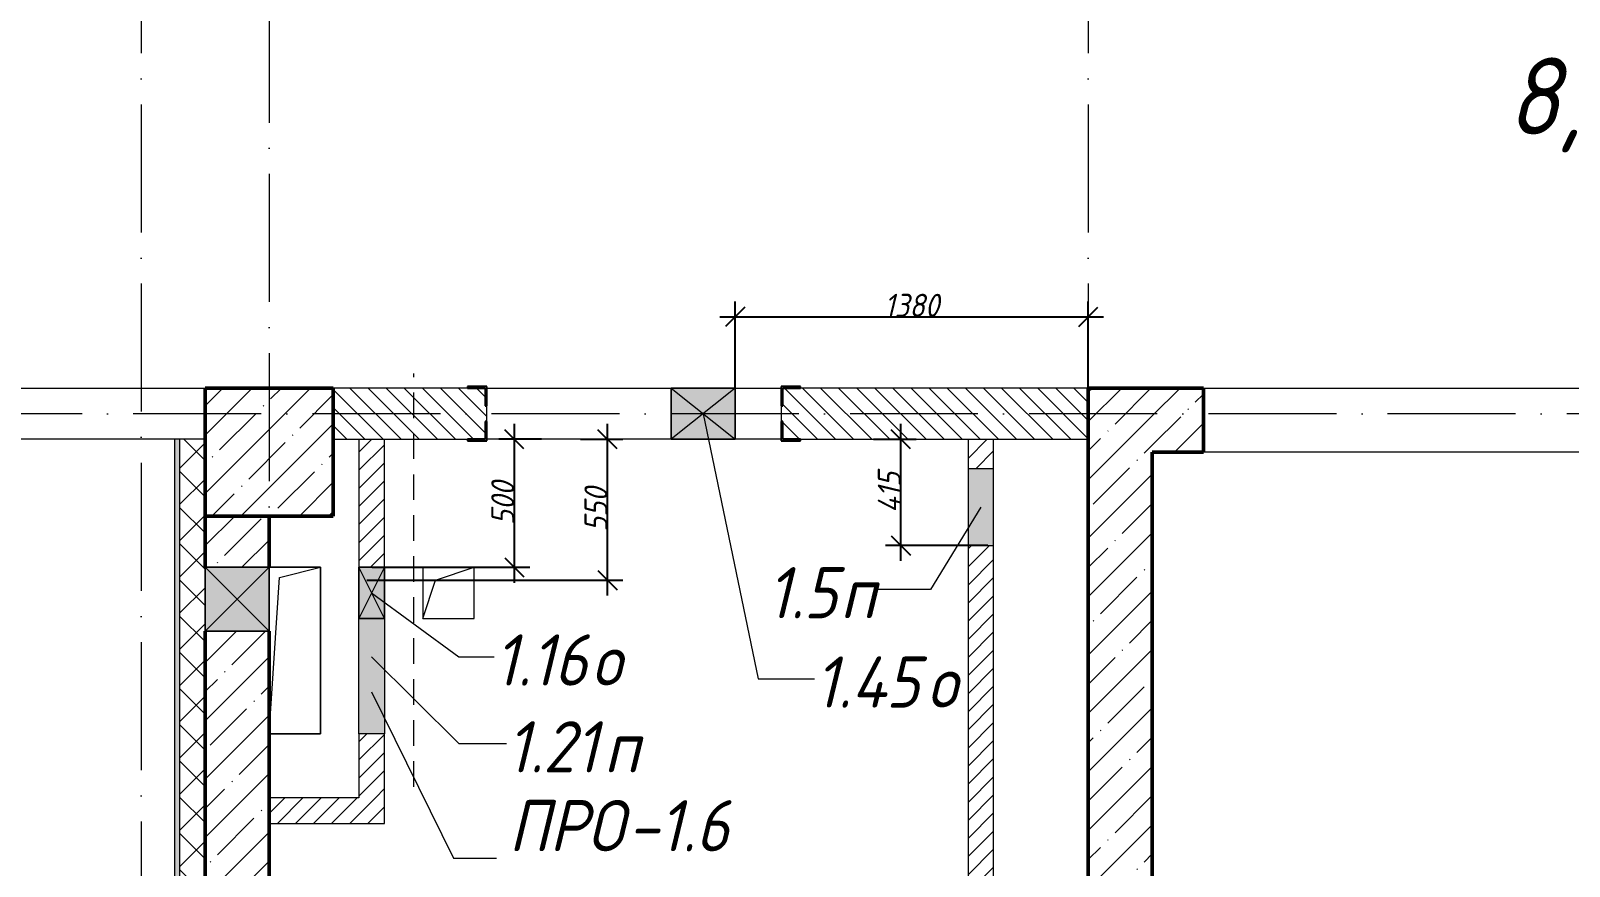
# Model space of a CAD drawing. Header units: millimetres. Extents: x -12989 to 629078, y -109036 to 555275.
# Drawn here: x 575582 to 581592, y 327205 to 330468 of the extents above; entities that cross this region are included whole.
import ezdxf

# ---------------------------------------------------------------- set-up
doc = ezdxf.new("R2010")
doc.units = ezdxf.units.MM
doc.linetypes.add('200_ШТРИХ_ш1п0_6_', pattern=[160, 100, -60])
doc.linetypes.add('50_200_ШТРИХ_1Т_ш5_п1_п1_', pattern=[700, 500, -100, 0, -100])
for name, color, linetype, lineweight in [('A-____-____-DIMS', 7, 'Continuous', 9), ('A-DETL-GENF-OTLN', 7, 'Continuous', 9), ('A-FLOR-____-OTLN', 7, 'Continuous', 9), ('A-GENM-____-IDEN', 7, 'Continuous', 9), ('A-GENM-____-MCUT', 7, 'Continuous', 25), ('A-GENM-____-OTLN', 7, 'Continuous', 9), ('A-GENM-____-OTLN-1', 7, 'Continuous', 25), ('A-GLAZ-____-IDEN', 7, 'Continuous', 9), ('A-GLAZ-____-OTLN', 7, 'Continuous', 9), ('A-WALL-____-MCUT', 7, 'Continuous', 13), ('A-WALL-____-MCUT-2', 7, 'Continuous', 50), ('A-WALL-____-OTLN', 7, 'Continuous', 9), ('A-WALL-____-PATT-1', 7, 'Continuous', 9), ('A-WALL-FNSH-MCUT-1', 7, 'Continuous', 9), ('I-WALL-____-OTLN', 7, 'Continuous', 9), ('S-COLS-____-MCUT', 7, 'Continuous', 50), ('S-COLS-____-OTLN', 7, 'Continuous', 9), ('S-GRID-____-OTLN-1', 7, '50_200_ШТРИХ_1Т_ш5_п1_п1_', 9)]:
    doc.layers.add(name, color=color, linetype=linetype, lineweight=lineweight)
for name, color, linetype, lineweight, true_color in [('A-AREA-IDEN-1', 7, 'Continuous', 9, 0xaaaaaa), ('A-DETL-GENF-OTLN-3', 9, 'Continuous', 9, 0x808080), ('A-DETL-GENF-OTLN-4', 9, '200_ШТРИХ_ш1п0_6_', 9, 0x808080), ('A-GLAZ-____-OTLN-1', 7, 'Continuous', 9, 0xc0c0c0), ('A-WALL-____-PATT-2', 7, 'Continuous', 9, 0x787878)]:
    doc.layers.add(name, color=color, linetype=linetype, lineweight=lineweight, true_color=true_color)
doc.styles.add('ISOCPEUR_I', font='isocpeui.ttf', dxfattribs={"width": 0.9, "height": 2.5})
doc.styles.add('ISOCPEUR_I_11', font='isocpeui.ttf', dxfattribs={"width": 0.9, "height": 200})
doc.styles.add('ISOCPEUR_I_7', font='isocpeui.ttf', dxfattribs={"width": 0.9, "height": 90})
doc.dimstyles.new('ISO-1_8_0_9К_СРЕДНИЙ_Кладочные_2', dxfattribs={"dimscale": 304.8, "dimtxt": 89.638306, "dimasz": 0.246063, "dimexe": 0.19685, "dimexo": 0, "dimgap": 0, "dimtad": 1, "dimdec": 3, "dimrnd": 0.001, "dimdsep": 46, "dimtxsty": 'ISOCPEUR_I_7', "dimblk1": 'OBLIQUE', "dimblk2": 'OBLIQUE', "dimsah": 1, "dimcen": 0.09, "dimdle": 0.19685, "dimazin": 0, "dimtfac": 1, "dimtdec": 4, "dimtix": 1, "dimtmove": 1, "dimatfit": 3, "dimfxl": 1, "dimtvp": 1, "dimtolj": 1, "dimtzin": 0, "dimarcsym": 2})
pattern_1 = [(45, (513013.31, 265891.49), (-35.35534, 35.35534), [])]
pattern_2 = [(45, (513013.31, 265891.49), (-114.04925, 114.04925), []), (45, (513127.36, 265891.49), (-114.04925, 114.04925), [201.612, -40.322, 3.353, -36.97])]

# ---------------------------------------------------------------- blocks, each defined once
blk = doc.blocks.new('BSC_Колонна _Прямоугольная - 500х500-V25-АР1_План отверстий 1 этажа в осях 1-64_Ю-ЯЯ')
at = {"layer": 'S-COLS-____-OTLN'}
h = blk.add_hatch(dxfattribs=at)
h.set_pattern_fill('FP_31', color=256, style=0, pattern_type=2)
h.set_pattern_definition([(45, (-63500, -62931.04), (-114.04925, 114.04925), []), (45, (-63385.95, -62931.04), (-114.04925, 114.04925), [201.613, -40.323, 3.353, -36.97])])
h.paths.add_polyline_path([(-250, -250), (250, -250), (250, 250), (-250, 250)], flags=0)
at = {"layer": 'S-COLS-____-MCUT'}
for p, q in [((250, 250), (-250, 250)), ((-250, 250), (-250, -250)), ((250, -250), (250, 250)), ((-250, -250), (250, -250))]:
    blk.add_line(p, q, dxfattribs=at)
blk = doc.blocks.new('154_Стойка_СКБ_Уголок - СМ-2230_200-28216496-АР1_План отверстий 1 этажа в осях 1-64_Ю-ЯЯ')
at = {"layer": 'A-GENM-____-MCUT'}
for p, q in [((125, 156), (125, 81)), ((200, 156), (125, 156)), ((131, 81), (131, 150)), ((131, 150), (200, 150)), ((200, 150), (200, 156)), ((125, 81), (131, 81)), ((131, 19), (125, 19)), ((125, 19), (125, -56)), ((131, -50), (131, 19)), ((125, -56), (200, -56)), ((200, -50), (131, -50)), ((200, -56), (200, -50))]:
    blk.add_line(p, q, dxfattribs=at)
blk = doc.blocks.new('AR_Отверстие Ниша - Лючок-32403402-АР1_План отверстий 1 этажа в осях 1-64_Ю-ЯЯ')
at = {"layer": 'A-GLAZ-____-OTLN'}
blk.add_hatch(color=256, dxfattribs=at).paths.add_polyline_path([(300, -50), (300, 50), (-150, 50), (-150, -50), (63.7, -50)], flags=0)
for p, q in [((-150, 50), (300, 50)), ((300, 50), (300, -50)), ((300, -50), (-150, -50))]:
    blk.add_line(p, q, dxfattribs=at)
blk = doc.blocks.new('AR_Отверстие Ниша - Лючок-32401542-АР1_План отверстий 1 этажа в осях 1-64_Ю-ЯЯ')
at = {"layer": 'A-GLAZ-____-OTLN'}
blk.add_hatch(color=256, dxfattribs=at).paths.add_polyline_path([(150, -50), (150, 50), (-150, 50), (-150, -50)], flags=0)
for p, q in [((150, 50), (-150, 50)), ((-150, 50), (-150, -50)), ((150, -50), (150, 50)), ((-150, -50), (150, -50))]:
    blk.add_line(p, q, dxfattribs=at)
blk = doc.blocks.new('AR_Отверстие прямоугольное _в стене_ - AR_Отверстие прямоугольное _в стене__ВК-32401331-АР1_План отверстий 1 этажа в осях 1-64_Ю-ЯЯ')
at = {"layer": 'A-GLAZ-____-OTLN'}
blk.add_hatch(color=256, dxfattribs=at).paths.add_polyline_path([(100, 50), (-100, 50), (-100, -50), (100, -50)], flags=0)
at = {"layer": 'A-DETL-GENF-OTLN'}
for p, q in [((-100, -50), (-100, 50)), ((-100, 50), (100, 50)), ((100, 50), (-100, -50)), ((-100, 50), (100, -50)), ((100, 50), (-100, 50)), ((-100, 50), (-100, -50)), ((100, 50), (100, -50)), ((100, -50), (100, 50)), ((100, -50), (-100, -50)), ((-100, -50), (100, -50))]:
    blk.add_line(p, q, dxfattribs=at)
blk = doc.blocks.new('AR_Отверстие прямоугольное _в плите_ - AR_Отверстие прямоугольное _в плите_-30459597-АР1_План отверстий 1 этажа в осях 1-64_Ю-ЯЯ')
at = {"layer": 'A-GENM-____-OTLN'}
for p, q in [((100, 100), (-100, 100)), ((-100, 100), (-100, -100)), ((-50, 50), (100, 100)), ((100, -100), (100, 100)), ((-100, -100), (-50, 50)), ((-100, -100), (100, -100))]:
    blk.add_line(p, q, dxfattribs=at)
blk = doc.blocks.new('AR_Отверстие прямоугольное _в плите_ - AR_Отверстие прямоугольное _в плите_-30459250-АР1_План отверстий 1 этажа в осях 1-64_Ю-ЯЯ')
at = {"layer": 'A-GENM-____-OTLN'}
for p, q in [((100, 325), (-100, 325)), ((-60, 285), (100, 325)), ((100, -325), (100, 325)), ((-100, -325), (-60, 285)), ((-100, -325), (100, -325))]:
    blk.add_line(p, q, dxfattribs=at)
blk = doc.blocks.new('AR_Отверстие прямоугольное _в стене__БезПР - AR_Отверстие прямоугольное _в стене__БезПР-30458034-АР1_План отверстий 1 этажа в осях 1-64_Ю-ЯЯ')
at = {"layer": 'A-GLAZ-____-OTLN-1'}
blk.add_hatch(color=256, dxfattribs=at).paths.add_polyline_path([(125, -125), (125, 125), (-125, 125), (-125, -125)], flags=0)
at = {"layer": 'A-DETL-GENF-OTLN'}
for p, q in [((-125, -125), (-125, 125)), ((-125, 125), (125, 125)), ((125, 125), (-125, -125)), ((-125, 125), (125, -125)), ((125, 125), (-125, 125)), ((-125, 125), (-125, -125)), ((125, 125), (125, -125)), ((125, -125), (125, 125)), ((125, -125), (-125, -125)), ((-125, -125), (125, -125))]:
    blk.add_line(p, q, dxfattribs=at)
blk = doc.blocks.new('AR_Отверстие прямоугольное _в стене__БезПР - AR_Отверстие прямоугольное _в стене__БезПР-36427681-АР1_План отверстий 1 этажа в осях 1-64_Ю-ЯЯ')
at = {"layer": 'A-GLAZ-____-OTLN'}
blk.add_hatch(color=256, dxfattribs=at).paths.add_polyline_path([(125, -100), (125, 100), (-125, 100), (-125, -100)], flags=0)
at = {"layer": 'A-DETL-GENF-OTLN'}
for p, q in [((-125, -100), (-125, 100)), ((-125, 100), (125, 100)), ((125, 100), (-125, -100)), ((-125, 100), (125, -100)), ((125, 100), (-125, 100)), ((-125, 100), (-125, -100)), ((125, 100), (125, -100)), ((125, -100), (125, 100)), ((125, -100), (-125, -100)), ((-125, -100), (125, -100))]:
    blk.add_line(p, q, dxfattribs=at)
at = {"layer": 'A-GLAZ-____-OTLN'}
blk.add_line((125, 100), (-125, 100), dxfattribs=at)
blk = doc.blocks.new('DET_L_Имитация разреза_ISO2-5 - Вправо-29859675-АР1_План отверстий 1 этажа в осях 1-64_Ю-ЯЯ')
at = {"layer": 'A-DETL-GENF-OTLN-4'}
blk.add_line((143.1, 0), (1756.9, 0), dxfattribs=at)
blk = doc.blocks.new('_Oblique')
at = {"color": 0, "linetype": 'ByBlock', "lineweight": -2}
blk.add_line((-0.5, -0.5), (0.5, 0.5), dxfattribs=at)
blk = doc.blocks.new('*D5558')
at = {"layer": 'A-____-____-DIMS', "color": 0, "lineweight": -2, "transparency": 16777216}
for p, q in [((577834.8, 328262.5), (577834.8, 328932.5)), ((577728.8, 328872.5), (577894.8, 328872.5)), ((576894.3, 328322.5), (577894.8, 328322.5))]:
    blk.add_line(p, q, dxfattribs=at)
at = {"layer": 'Defpoints', "color": 0, "transparency": 16777216}
for p in [(577728.8, 328872.5), (577834.8, 328872.5), (576894.3, 328322.5)]:
    blk.add_point(p, dxfattribs=at)
at = {"layer": 'A-____-____-DIMS', "color": 0, "lineweight": -2, "transparency": 16777216, "xscale": 75, "yscale": 75, "zscale": 75}
for p, rotation in [((577834.8, 328872.5), 90), ((577834.8, 328322.5), 270)]:
    blk.add_blockref('_Oblique', p, dxfattribs=dict(at, rotation=rotation))
at = {"layer": 'A-____-____-DIMS', "color": 0, "transparency": 16777216, "insert": (577789.8, 328597.5), "char_height": 90, "width": 409.578, "attachment_point": 5, "rotation": 90, "style": 'ISOCPEUR_I_7'}
blk.add_mtext('\\A1;550', dxfattribs=at)
blk = doc.blocks.new('*D5608')
at = {"layer": 'A-____-____-DIMS', "color": 0, "lineweight": -2, "transparency": 16777216}
for p, q in [((578980.8, 328397.5), (578980.8, 328932.5)), ((578874.7, 328872.5), (579040.8, 328872.5)), ((579321.1, 328457.5), (578920.8, 328457.5))]:
    blk.add_line(p, q, dxfattribs=at)
at = {"layer": 'Defpoints', "color": 0, "transparency": 16777216}
for p in [(578874.7, 328872.5), (578980.8, 328872.5), (579321.1, 328457.5)]:
    blk.add_point(p, dxfattribs=at)
at = {"layer": 'A-____-____-DIMS', "color": 0, "lineweight": -2, "transparency": 16777216, "xscale": 75, "yscale": 75, "zscale": 75}
for p, rotation in [((578980.8, 328872.5), 90), ((578980.8, 328457.5), 270)]:
    blk.add_blockref('_Oblique', p, dxfattribs=dict(at, rotation=rotation))
at = {"layer": 'A-____-____-DIMS', "color": 0, "transparency": 16777216, "insert": (578935.8, 328665), "char_height": 90, "width": 384.755, "attachment_point": 5, "rotation": 90, "style": 'ISOCPEUR_I_7'}
blk.add_mtext('\\A1;415', dxfattribs=at)
blk = doc.blocks.new('*D5609')
at = {"layer": 'A-____-____-DIMS', "color": 0, "lineweight": -2, "transparency": 16777216}
for p, q in [((577470.8, 328932.5), (577470.8, 328312.5)), ((577576.8, 328872.5), (577410.8, 328872.5)), ((576915.3, 328372.5), (577530.8, 328372.5))]:
    blk.add_line(p, q, dxfattribs=at)
at = {"layer": 'Defpoints', "color": 0, "transparency": 16777216}
for p in [(577576.8, 328872.5), (576915.3, 328372.5), (577470.8, 328372.5)]:
    blk.add_point(p, dxfattribs=at)
at = {"layer": 'A-____-____-DIMS', "color": 0, "lineweight": -2, "transparency": 16777216, "xscale": 75, "yscale": 75, "zscale": 75}
for p, rotation in [((577470.8, 328872.5), 90), ((577470.8, 328372.5), 270)]:
    blk.add_blockref('_Oblique', p, dxfattribs=dict(at, rotation=rotation))
at = {"layer": 'A-____-____-DIMS', "color": 0, "transparency": 16777216, "insert": (577425.8, 328622.5), "char_height": 90, "width": 409.578, "attachment_point": 5, "rotation": 90, "style": 'ISOCPEUR_I_7'}
blk.add_mtext('\\A1;500', dxfattribs=at)
blk = doc.blocks.new('*D5634')
at = {"layer": 'A-____-____-DIMS', "color": 0, "lineweight": -2, "transparency": 16777216}
for p, q in [((578333.3, 329072.5), (578333.3, 329410.8)), ((579713.3, 329072.5), (579713.3, 329410.8)), ((578273.3, 329350.8), (579773.3, 329350.8))]:
    blk.add_line(p, q, dxfattribs=at)
at = {"layer": 'Defpoints', "color": 0, "transparency": 16777216}
for p in [(579713.3, 329350.8), (578333.3, 329072.5), (579713.3, 329072.5)]:
    blk.add_point(p, dxfattribs=at)
at = {"layer": 'A-____-____-DIMS', "color": 0, "lineweight": -2, "transparency": 16777216, "xscale": 75, "yscale": 75, "zscale": 75, "rotation": 180}
blk.add_blockref('_Oblique', (578333.3, 329350.8), dxfattribs=at)
at = {"layer": 'A-____-____-DIMS', "color": 0, "lineweight": -2, "transparency": 16777216, "xscale": 75, "yscale": 75, "zscale": 75}
blk.add_blockref('_Oblique', (579713.3, 329350.8), dxfattribs=at)
at = {"layer": 'A-____-____-DIMS', "color": 0, "transparency": 16777216, "insert": (579023.3, 329395.8), "char_height": 90, "width": 504.733, "attachment_point": 5, "style": 'ISOCPEUR_I_7'}
blk.add_mtext('\\A1;1380', dxfattribs=at)

msp = doc.modelspace()

# ---------------------------------------------------------------- hatches: boundary and pattern name
at = {"layer": 'A-WALL-____-PATT-1'}
h = msp.add_hatch(dxfattribs=at)
h.set_pattern_fill('FP_6', color=256, style=0, pattern_type=2)
h.set_pattern_definition([(135, (513013.31, 265891.49), (-35.35534, -35.35534), [])])
h.paths.add_polyline_path([(579343.3109, 328872.5335), (579713.3109, 328872.5335), (579713.3109, 329072.5335), (578519.3109, 329072.5335), (578519.3109, 329003.5335), (578513.3109, 329003.5335), (578513.3109, 328941.5335), (578519.3109, 328941.5335), (578519.3109, 328872.5335), (579243.3109, 328872.5335)], flags=0)
h.paths.add_polyline_path([(577288.3109, 328872.5335), (577357.3109, 328872.5335), (577357.3109, 328941.5335), (577363.3109, 328941.5335), (577363.3109, 329003.5335), (577357.3109, 329003.5335), (577357.3109, 329072.5335), (576763.3109, 329072.5335), (576763.3109, 328872.5335)], flags=0)
h = msp.add_hatch(dxfattribs=at)
h.set_pattern_fill('FP_13', color=256, style=0, pattern_type=2)
h.set_pattern_definition(pattern_2)
h.paths.add_polyline_path([(579713.3109, 321572.5335), (579963.3109, 321572.5335), (579963.3109, 329072.5335), (579713.3109, 329072.5335), (579713.3109, 323115.3495)], flags=0)
h = msp.add_hatch(dxfattribs=at)
h.set_pattern_fill('FP_13', color=256, style=0, pattern_type=2)
h.set_pattern_definition(pattern_2)
h.paths.add_polyline_path([(582013.3109, 328822.5335), (582013.3109, 329072.5335), (581763.3109, 329072.5335), (581763.3109, 328822.5335)], flags=0)
h.paths.add_polyline_path([(580162.9275, 328822.5335), (580163.3109, 328822.5335), (580162.9275, 329072.5335), (579963.3109, 329072.5335), (579963.3109, 328822.5335)], flags=0)
h = msp.add_hatch(dxfattribs=at)
h.set_pattern_fill('FP_1', color=256, style=0, pattern_type=2)
h.set_pattern_definition([(45, (513013.31, 265891.49), (-70.71068, 70.71068), []), (135, (513013.31, 265891.49), (-70.71068, -70.71068), [])])
h.paths.add_polyline_path([(576163.3109, 324922.5335), (576263.3109, 324922.5335), (576263.3109, 328872.5335), (576163.3109, 328872.5335), (576163.3109, 326344.3197)], flags=0)
h = msp.add_hatch(dxfattribs=at)
h.set_pattern_fill('FP_5', color=256, style=0, pattern_type=2)
h.set_pattern_definition(pattern_1)
h.paths.add_polyline_path([(576863.3109, 327472.5335), (576963.3109, 327472.5335), (576963.3109, 327722.5335), (576863.3109, 327722.5335)], flags=0)
h.paths.add_polyline_path([(576963.3109, 328372.5335), (576963.3109, 328872.5335), (576863.3109, 328872.5335), (576863.3109, 328372.5335)], flags=0)
h = msp.add_hatch(dxfattribs=at)
h.set_pattern_fill('FP_5', color=256, style=0, pattern_type=2)
h.set_pattern_definition(pattern_1)
h.paths.add_polyline_path([(579243.3109, 321572.5335), (579343.3109, 321572.5335), (579343.3109, 321632.5335), (579243.3109, 321632.5335)], flags=0)
h.paths.add_polyline_path([(579343.3109, 321832.5335), (579343.3109, 323252.5335), (579243.3109, 323252.5335), (579243.3109, 321832.5335), (579338.0048, 321832.5335)], flags=0)
h.paths.add_polyline_path([(579343.3109, 323452.5335), (579343.3109, 324022.5335), (579243.3109, 324022.5335), (579243.3109, 323452.5335), (579340.3109, 323452.5335)], flags=0)
h.paths.add_polyline_path([(579246.3109, 324025.5335), (579340.3109, 324025.5335), (579340.3109, 324072.5335), (579343.3109, 324072.5335), (579343.3109, 324912.5335), (579243.3109, 324912.5335), (579243.3109, 324072.5335), (579246.3109, 324072.5335)], flags=0)
h.paths.add_polyline_path([(579266.9844, 325312.5335), (579343.3109, 325312.5335), (579343.3109, 325742.5335), (579243.3109, 325742.5335), (579243.3109, 325312.5335)], flags=0)
h.paths.add_polyline_path([(579343.3109, 326242.5335), (579343.3109, 328457.5335), (579243.3109, 328457.5335), (579243.3109, 326242.5335), (579248.0048, 326242.5335)], flags=0)
h.paths.add_polyline_path([(579343.3109, 328757.5335), (579343.3109, 328872.5335), (579243.3109, 328872.5335), (579243.3109, 328757.5335), (579338.5192, 328757.5335)], flags=0)
h = msp.add_hatch(dxfattribs=at)
h.set_pattern_fill('FP_13', color=256, style=0, pattern_type=2)
h.set_pattern_definition(pattern_2)
h.paths.add_polyline_path([(576513.3109, 321572.5335), (576513.3109, 328122.5335), (576263.3109, 328122.5335), (576263.3109, 321572.5335)], flags=0)
h.paths.add_polyline_path([(576304.9776, 328372.5335), (576513.3109, 328372.5335), (576513.3109, 328572.5335), (576263.3109, 328572.5335), (576263.3109, 328372.5335)], flags=0)
h = msp.add_hatch(dxfattribs=at)
h.set_pattern_fill('FP_5', color=256, style=0, pattern_type=2)
h.set_pattern_definition(pattern_1)
h.paths.add_polyline_path([(576513.3109, 327372.5335), (576963.3109, 327372.5335), (576963.3109, 327472.5335), (576513.3109, 327472.5335)], flags=0)
at = {"layer": 'A-WALL-____-PATT-2'}
h = msp.add_hatch(dxfattribs=at)
h.set_pattern_fill('FP_185', color=256, style=0, pattern_type=2)
h.set_pattern_definition([(0, (513013.31, 265891.492), (81.28, 20.32), [3.353, -57.607, 3.353, -57.607, -325.12]), (0, (513013.31, 265891.492), (81.28, 20.32), [-121.92, 3.353, -118.567, 3.353, -57.607, -142.24]), (0, (513013.31, 265891.492), (81.28, 20.32), [-304.8, 3.353, -37.287, 3.353, -98.247]), (120, (513043.79, 265901.652), (-58.237636, 60.230545), [3.353, -57.607, 3.353, -57.607, -325.12]), (120, (513043.79, 265901.652), (-58.237636, 60.230545), [-121.92, 3.353, -118.567, 3.353, -57.607, -142.24]), (120, (513043.79, 265901.652), (-58.237636, 60.230545), [-304.8, 3.353, -37.287, 3.353, -98.247]), (240, (513053.95, 265942.292), (-23.042364, -80.550545), [3.353, -57.607, 3.353, -57.607, -325.12]), (240, (513053.95, 265942.292), (-23.042364, -80.550545), [-121.92, 3.353, -118.567, 3.353, -57.607, -142.24]), (240, (513053.95, 265942.292), (-23.042364, -80.550545), [-304.8, 3.353, -37.287, 3.353, -98.247])])
h.paths.add_polyline_path([(576163.3109, 324922.5335), (576163.3109, 328872.5335), (576143.3109, 328872.5335), (576143.3109, 324922.5335)], flags=0)

# ---------------------------------------------------------------- linework, layer by layer
at = {"layer": 'A-FLOR-____-OTLN'}
for p, q in [((576513.3109, 328372.5335), (576713.3109, 328372.5335)), ((576713.3109, 328372.5335), (576713.3109, 327722.5335)), ((576713.3109, 327722.5335), (576513.3109, 327722.5335))]:
    msp.add_line(p, q, dxfattribs=at)
at = {"layer": 'A-GENM-____-IDEN'}
for p, q in [((576913.3109, 327886.7841), (577232.9592, 327236.1829)), ((577232.9592, 327236.1829), (577401.3731, 327236.1829))]:
    msp.add_line(p, q, dxfattribs=at)
at = {"layer": 'A-GLAZ-____-IDEN'}
for p, q in [((578208.3109, 328972.5335), (578423.6713, 327936.8036)), ((579293.3109, 328607.5335), (579096.1506, 328285.8182)), ((576913.3109, 328272.5335), (577254.4434, 328022.9184)), ((579096.1506, 328285.8182), (578887.2961, 328285.8182)), ((576913.3109, 328022.5335), (577254.4434, 327683.8182)), ((577254.4434, 328022.9184), (577392.2486, 328022.9184)), ((578423.6713, 327936.8036), (578643.9227, 327936.8036)), ((577254.4434, 327683.8182), (577439.9486, 327683.8182))]:
    msp.add_line(p, q, dxfattribs=at)
at = {"layer": 'A-WALL-____-MCUT'}
for p, q in [((577288.3109, 329072.5335), (576763.3109, 329072.5335)), ((579713.3109, 329072.5335), (578588.3109, 329072.5335)), ((577363.3109, 328941.5335), (577363.3109, 329003.5335)), ((578513.3109, 329003.5335), (578513.3109, 328941.5335)), ((576263.3109, 328872.5335), (576163.3109, 328872.5335)), ((576163.3109, 328872.5335), (576163.3109, 324922.5335)), ((576763.3109, 328872.5335), (577288.3109, 328872.5335)), ((578588.3109, 328872.5335), (579713.3109, 328872.5335))]:
    msp.add_line(p, q, dxfattribs=at)
at = {"layer": 'A-WALL-____-MCUT-2'}
for p, q in [((580163.3109, 329072.5335), (579713.3109, 329072.5335)), ((579713.3109, 329072.5335), (579713.3109, 321572.5335)), ((580163.3109, 328822.5335), (580163.3109, 329072.5335)), ((579963.3109, 321572.5335), (579963.3109, 328822.5335)), ((579963.3109, 328822.5335), (580163.3109, 328822.5335)), ((576263.3109, 328572.5335), (576263.3109, 328372.5335)), ((576513.3109, 328372.5335), (576513.3109, 328572.5335)), ((576263.3109, 328122.5335), (576263.3109, 321572.5335)), ((576513.3109, 321572.5335), (576513.3109, 328122.5335))]:
    msp.add_line(p, q, dxfattribs=at)
at = {"layer": 'A-WALL-____-OTLN'}
for p, q in [((580163.3109, 329072.5335), (581763.3109, 329072.5335)), ((581763.3109, 328822.5335), (580163.3109, 328822.5335))]:
    msp.add_line(p, q, dxfattribs=at)
at = {"layer": 'A-WALL-FNSH-MCUT-1'}
for p, q in [((576163.3109, 328872.5335), (576143.3109, 328872.5335)), ((576143.3109, 328872.5335), (576143.3109, 324922.5335)), ((576863.3109, 328872.5335), (576863.3109, 328372.5335)), ((576963.3109, 328372.5335), (576963.3109, 328872.5335)), ((579243.3109, 328872.5335), (579243.3109, 328757.5335)), ((579343.3109, 328757.5335), (579343.3109, 328872.5335)), ((579243.3109, 328457.5335), (579243.3109, 326572.5335)), ((579343.3109, 326242.5335), (579343.3109, 328457.5335)), ((576863.3109, 327722.5335), (576863.3109, 327472.5335)), ((576963.3109, 327372.5335), (576963.3109, 327722.5335)), ((576863.3109, 327472.5335), (576513.3109, 327472.5335)), ((576513.3109, 327372.5335), (576963.3109, 327372.5335))]:
    msp.add_line(p, q, dxfattribs=at)
at = {"layer": 'I-WALL-____-OTLN'}
for p, q in [((573313.3109, 329072.5335), (576263.3109, 329072.5335)), ((577363.3109, 329072.5335), (578083.3109, 329072.5335)), ((578333.3109, 329072.5335), (578513.3109, 329072.5335)), ((576143.3109, 328872.5335), (573313.3109, 328872.5335)), ((578083.3109, 328872.5335), (577363.3109, 328872.5335)), ((578513.3109, 328872.5335), (578333.3109, 328872.5335))]:
    msp.add_line(p, q, dxfattribs=at)
at = {"layer": 'S-GRID-____-OTLN-1'}
for p, q in [((576013.3109, 356784.3429), (576013.3109, 318783.0794)), ((579713.3109, 356784.3429), (579713.3109, 318783.0794)), ((576513.3109, 356512.7283), (576513.3109, 318950.0876)), ((617087.7175, 328972.5335), (508344.5407, 328972.5335))]:
    msp.add_line(p, q, dxfattribs=at)

# ---------------------------------------------------------------- block references
at = {"layer": 'A-DETL-GENF-OTLN-3', "rotation": 90.00000000000072}
msp.add_blockref('DET_L_Имитация разреза_ISO2-5 - Вправо-29859675-АР1_План отверстий 1 этажа в осях 1-64_Ю-ЯЯ', (577078.3109, 327372.5335), dxfattribs=at)
at = {"layer": 'A-GENM-____-OTLN'}
for name, p in [('AR_Отверстие прямоугольное _в плите_ - AR_Отверстие прямоугольное _в плите_-30459250-АР1_План отверстий 1 этажа в осях 1-64_Ю-ЯЯ', (576613.3109, 328047.5335)), ('AR_Отверстие прямоугольное _в плите_ - AR_Отверстие прямоугольное _в плите_-30459597-АР1_План отверстий 1 этажа в осях 1-64_Ю-ЯЯ', (577213.3109, 328272.5335))]:
    msp.add_blockref(name, p, dxfattribs=at)
at = {"layer": 'A-GENM-____-OTLN-1', "rotation": 180}
msp.add_blockref('154_Стойка_СКБ_Уголок - СМ-2230_200-28216496-АР1_План отверстий 1 этажа в осях 1-64_Ю-ЯЯ', (577488.3109, 329022.5335), dxfattribs=at)
at = {"layer": 'A-GENM-____-OTLN-1'}
msp.add_blockref('154_Стойка_СКБ_Уголок - СМ-2230_200-28216496-АР1_План отверстий 1 этажа в осях 1-64_Ю-ЯЯ', (578388.3109, 328922.5335), dxfattribs=at)
at = {"layer": 'A-GLAZ-____-OTLN'}
msp.add_blockref('AR_Отверстие прямоугольное _в стене__БезПР - AR_Отверстие прямоугольное _в стене__БезПР-36427681-АР1_План отверстий 1 этажа в осях 1-64_Ю-ЯЯ', (578208.3109, 328972.5335), dxfattribs=at)
for name, p, rotation in [('AR_Отверстие Ниша - Лючок-32401542-АР1_План отверстий 1 этажа в осях 1-64_Ю-ЯЯ', (579293.3109, 328607.5335), 270.0000000000001), ('AR_Отверстие прямоугольное _в стене__БезПР - AR_Отверстие прямоугольное _в стене__БезПР-30458034-АР1_План отверстий 1 этажа в осях 1-64_Ю-ЯЯ', (576388.3109, 328247.5335), 269.9999999999999), ('AR_Отверстие прямоугольное _в стене_ - AR_Отверстие прямоугольное _в стене__ВК-32401331-АР1_План отверстий 1 этажа в осях 1-64_Ю-ЯЯ', (576913.3109, 328272.5335), 270), ('AR_Отверстие Ниша - Лючок-32403402-АР1_План отверстий 1 этажа в осях 1-64_Ю-ЯЯ', (576913.3109, 328022.5335), 270)]:
    msp.add_blockref(name, p, dxfattribs=dict(at, rotation=rotation))
at = {"layer": 'S-COLS-____-OTLN'}
msp.add_blockref('BSC_Колонна _Прямоугольная - 500х500-V25-АР1_План отверстий 1 этажа в осях 1-64_Ю-ЯЯ', (576513.3109, 328822.5335), dxfattribs=at)

# ---------------------------------------------------------------- texts
at = {"layer": 'A-AREA-IDEN-1', "insert": (581590.1869, 329992.9158), "char_height": 300, "width": 542, "attachment_point": 8, "line_spacing_factor": 1.139951, "style": 'ISOCPEUR_I'}
msp.add_mtext('\\pxqc,t8.46667,16.93333,25.4,33.86667,42.33333,50.8,59.26667,67.73333,76.2,84.66667,93.13333,101.6,110.06667,118.53333,127,135.46667,143.93333,152.4,160.86667,169.33333,177.8,186.26667,194.73333,203.2,211.66667,220.13333,228.6,237.06667,245.53333,254,262.46667,270.93333;{8,2}', dxfattribs=at)
at = {"layer": 'A-GENM-____-IDEN', "char_height": 200, "attachment_point": 1, "style": 'ISOCPEUR_I_11'}
for s, insert, width in [('ПРО', (577448.5165, 327463.299), 562.784625), ('-1.6', (577912.8602, 327463.299), 505.063125)]:
    msp.add_mtext(s, dxfattribs=dict(at, insert=insert, width=width))
at = {"layer": 'A-GLAZ-____-IDEN', "char_height": 200, "attachment_point": 1, "style": 'ISOCPEUR_I_11'}
for s, insert, width in [('1.5', (578458.3383, 328373.4328), 346.329), ('\\fISOCPEUR|b0|i1|c204|p34|;\\W.9;п', (578744.0883, 328373.4328), 158.734125), ('1.16', (577392.2486, 328110.533), 461.772), ('\\fISOCPEUR|b0|i1|c204|p34|;\\W.9;о', (577773.2486, 328110.533), 158.734125), ('1.45', (578643.9227, 328024.4182), 533.923875), ('\\fISOCPEUR|b0|i1|c204|p34|;\\W.9;о', (579084.4539, 328024.4182), 158.734125), ('1.21', (577439.9486, 327771.4328), 461.772), ('\\fISOCPEUR|b0|i1|c204|p34|;\\W.9;п', (577820.9486, 327771.4328), 158.734125)]:
    msp.add_mtext(s, dxfattribs=dict(at, insert=insert, width=width))

# ---------------------------------------------------------------- dimensions: what is measured, and where the dimension line sits
at = {"layer": 'A-____-____-DIMS'}
dim = msp.add_linear_dim(base=(579713.3109, 329350.796), p1=(578333.3109, 329072.5335), p2=(579713.3109, 329072.5335), dimstyle='ISO-1_8_0_9К_СРЕДНИЙ_Кладочные_2', override={"dimpost": '<>', "dimfxl": 1380}, dxfattribs=at)
dim.commit()
dim.dimension.update_dxf_attribs({"geometry": '*D5634', "text_midpoint": (579023.3109, 329395.796)})
for base, p1, p2, override, picture, middle in [((577834.8227, 328872.5335), (576894.3247, 328322.5335), (577728.7567, 328872.5335), {"dimpost": '<>', "dimfxl": 999.388173}, '*D5558', (577789.8227, 328597.5335)), ((577470.7515, 328372.5335), (577576.8175, 328872.5335), (576915.3376, 328372.5335), {"dimpost": '<>', "dimfxl": 829.189724}, '*D5609', (577425.7515, 328622.5335)), ((578980.8009, 328872.5335), (579321.098, 328457.5335), (578874.7349, 328872.5335), {"dimpost": '<>', "dimfxl": 609.479318}, '*D5608', (578935.8009, 328665.0335))]:
    dim = msp.add_linear_dim(base=base, p1=p1, p2=p2, angle=90, dimstyle='ISO-1_8_0_9К_СРЕДНИЙ_Кладочные_2', override=override, dxfattribs=at)
    dim.commit()
    dim.dimension.update_dxf_attribs({"geometry": picture, "text_midpoint": middle})

doc.saveas('drawing.dxf')
